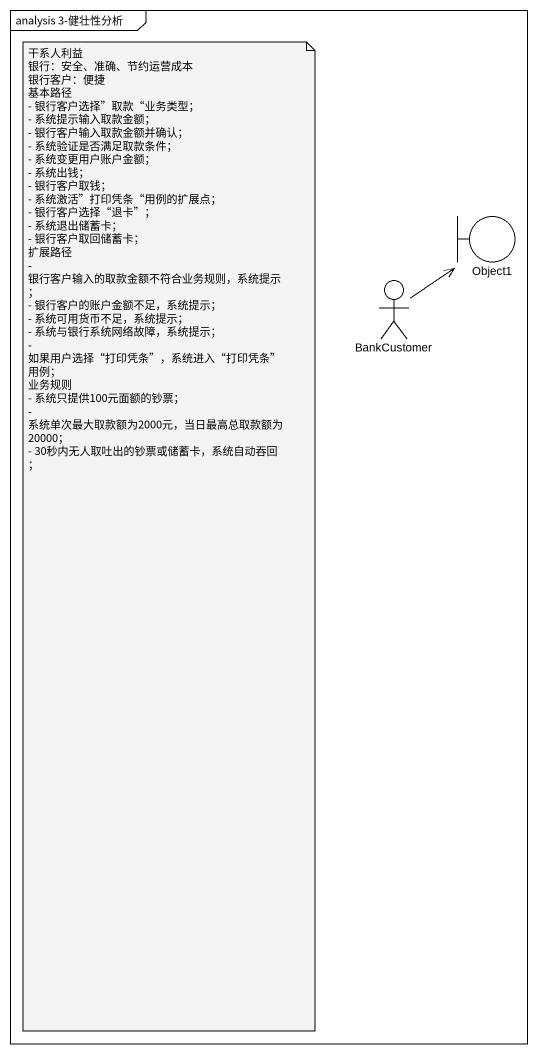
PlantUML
@startuml
mainframe analysis 3-健壮性分析
boundary Object1
actor BankCustomer
BankCustomer -up-> Object1
note as N1
  干系人利益
  银行：安全、准确、节约运营成本
  银行客户：便捷
  基本路径
  - 银行客户选择”取款“业务类型；
  - 系统提示输入取款金额；
  - 银行客户输入取款金额并确认；
  - 系统验证是否满足取款条件；
  - 系统变更用户账户金额；
  - 系统出钱；
  - 银行客户取钱；
  - 系统激活”打印凭条“用例的扩展点；
  - 银行客户选择“退卡”；
  - 系统退出储蓄卡；
  - 银行客户取回储蓄卡；
  扩展路径
  - 银行客户输入的取款金额不符合业务规则，系统提示；
  - 银行客户的账户金额不足，系统提示；
  - 系统可用货币不足，系统提示；
  - 系统与银行系统网络故障，系统提示；
  - 如果用户选择“打印凭条”，系统进入“打印凭条”用例；
  业务规则
  - 系统只提供100元面额的钞票；
  - 系统单次最大取款额为2000元，当日最高总取款额为20000；
  - 30秒内无人取吐出的钞票或储蓄卡，系统自动吞回 ；
end note
@enduml
